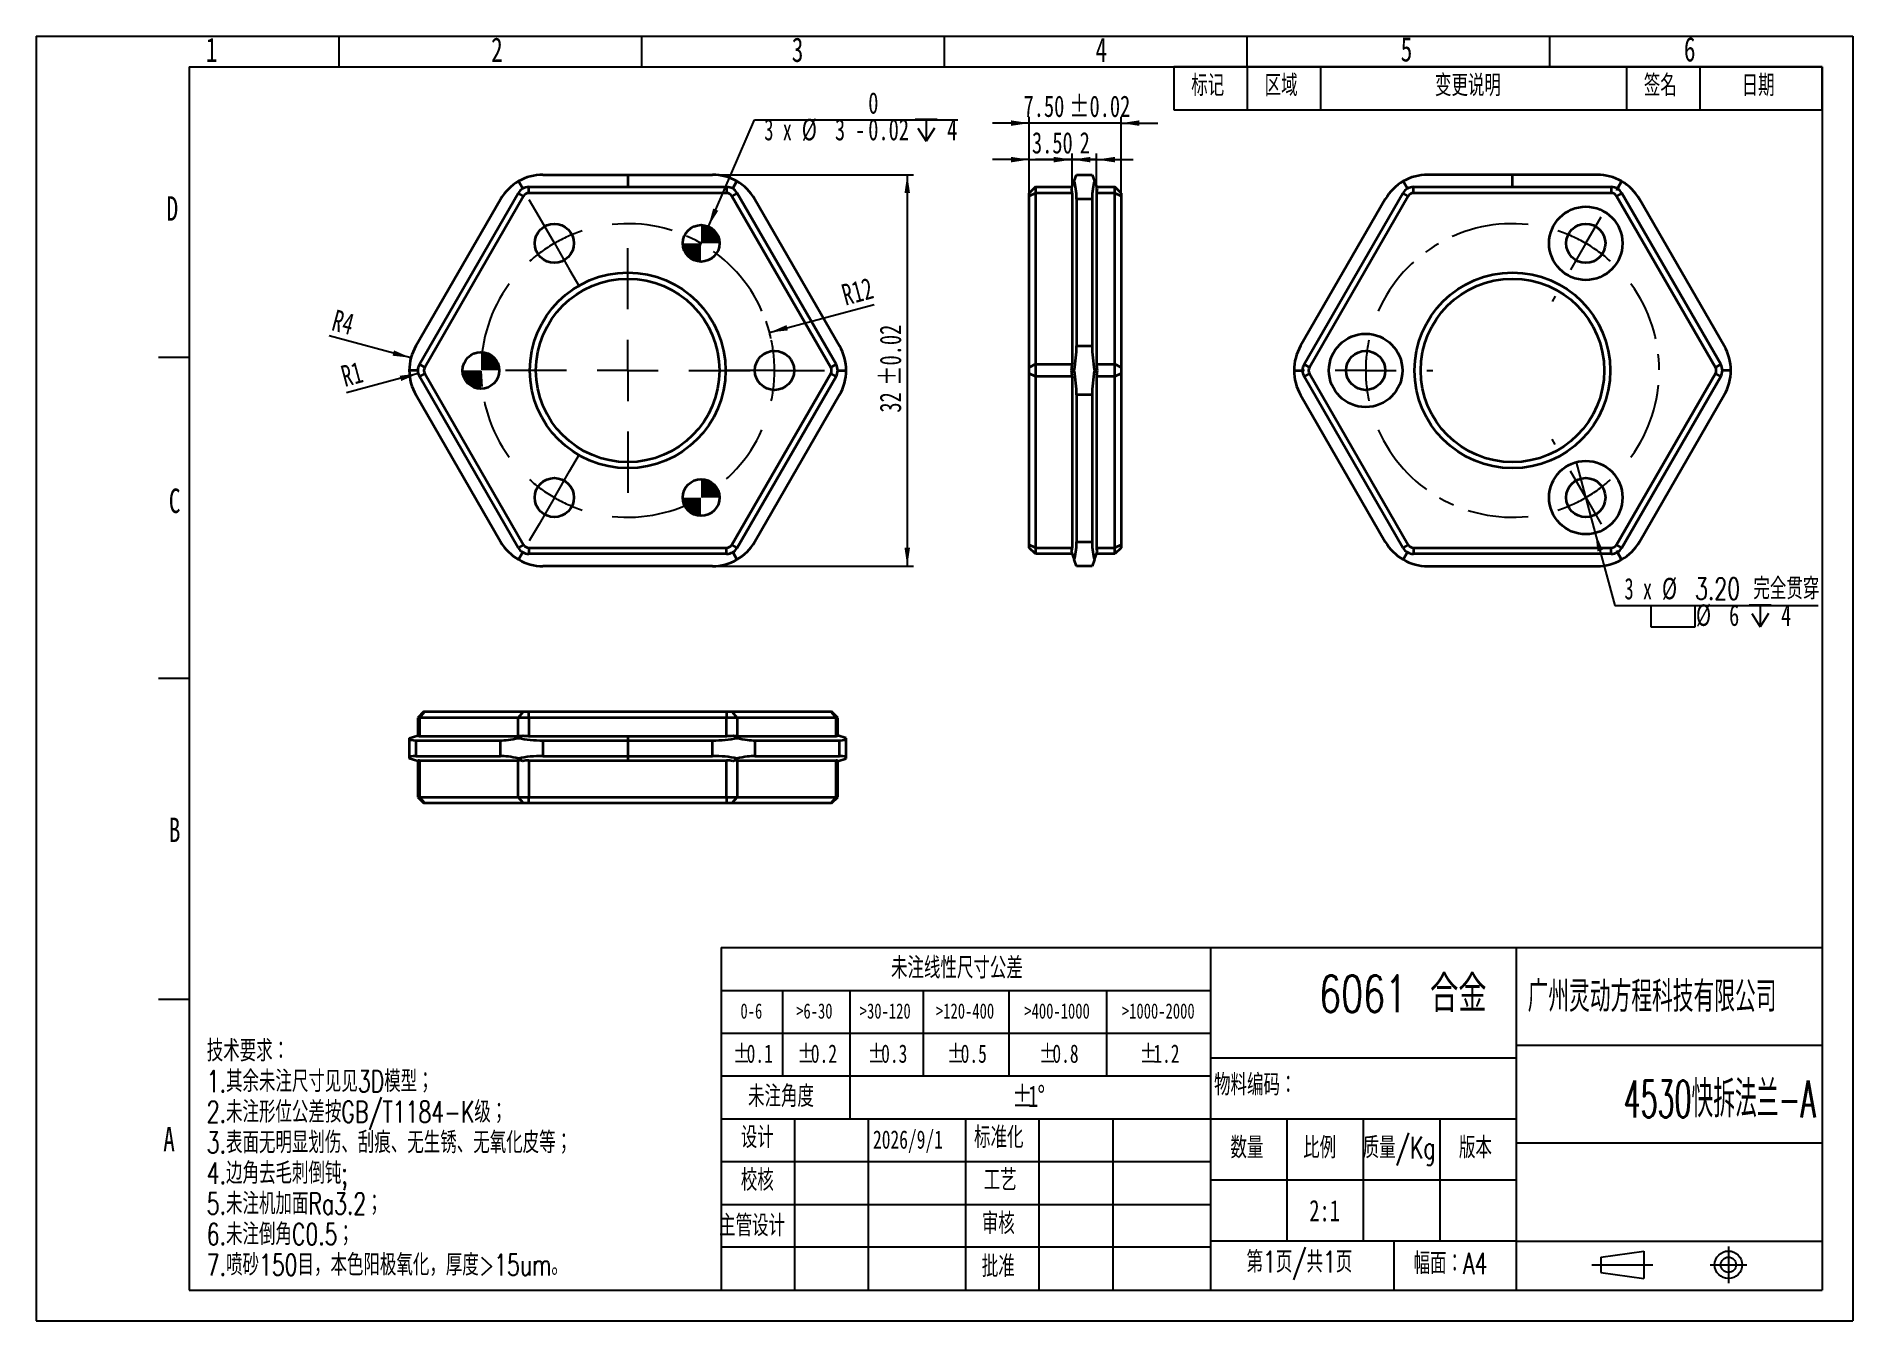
# Model space of a CAD drawing. Header units: millimetres. Extents: x 0 to 297, y 0 to 210.
import ezdxf

# ---------------------------------------------------------------- set-up
doc = ezdxf.new("R2010")
doc.units = ezdxf.units.MM
doc.linetypes.add('CENTERX2', pattern=[20.32, 12.7, -2.54, 2.54, -2.54])
for name, color, linetype in [('中心线', 6, 'CENTERX2'), ('尺寸线', 5, 'Continuous'), ('细实线', 7, 'Continuous')]:
    doc.layers.add(name, color=color, linetype=linetype)
doc.layers.add('图框', color=7, linetype='Continuous', lineweight=50)
doc.layers.add('粗实线', color=7, linetype='Continuous', lineweight=25)
doc.styles.add('SLDTEXTSTYLE0', font='TXT', dxfattribs={"width": 0.7, "bigfont": 'bigfont'})
doc.styles.add('SLDTEXTSTYLE1', font='TXT', dxfattribs={"width": 0.7})
doc.styles.add('SLDTEXTSTYLE2', font='TXT', dxfattribs={"width": 0.616621, "bigfont": 'bigfont'})
doc.styles.add('SLDTEXTSTYLE3', font='TXT', dxfattribs={"width": 0.538729, "bigfont": 'bigfont'})
doc.styles.add('SLDTEXTSTYLE4', font='TXT', dxfattribs={"width": 0.633333})
doc.dimstyles.new('SLDDIMSTYLE0', dxfattribs={"dimtxt": 3.5, "dimasz": 3, "dimexe": 0, "dimexo": 0.0625, "dimgap": 0.875, "dimtad": 2, "dimlfac": 0.5, "dimrnd": 1e-09, "dimzin": 12, "dimdsep": 46, "dimtxsty": 'SLDTEXTSTYLE1', "dimsah": 1, "dimcen": 0.09, "dimadec": 0, "dimazin": 3, "dimtfac": 1, "dimtmove": 0, "dimatfit": 0, "dimfxl": 0, "dimfrac": 2, "dimtolj": 1, "dimtzin": 12, "dimarcsym": 0})
doc.dimstyles.new('SLDDIMSTYLE1', dxfattribs={"dimtxt": 3.5, "dimasz": 3, "dimexe": 0, "dimexo": 0.0625, "dimgap": 0.875, "dimtad": 2, "dimlfac": 0.5, "dimrnd": 1e-09, "dimzin": 4, "dimdsep": 46, "dimtxsty": 'SLDTEXTSTYLE1', "dimsah": 1, "dimcen": 0.09, "dimadec": 0, "dimazin": 1, "dimtfac": 1, "dimtmove": 0, "dimatfit": 0, "dimfxl": 0, "dimfrac": 2, "dimtolj": 1, "dimtzin": 12, "dimarcsym": 0})
doc.dimstyles.new('SLDDIMSTYLE2', dxfattribs={"dimtxt": 3.5, "dimasz": 3, "dimexe": 0, "dimexo": 0.0625, "dimgap": 0.875, "dimtad": 2, "dimlfac": 0.5, "dimrnd": 1e-09, "dimzin": 4, "dimdsep": 46, "dimtxsty": 'SLDTEXTSTYLE1', "dimsah": 1, "dimcen": 0.09, "dimadec": 0, "dimazin": 1, "dimtol": 1, "dimtp": 0.02, "dimtm": 0.02, "dimtfac": 1, "dimtmove": 0, "dimatfit": 0, "dimfxl": 0, "dimfrac": 2, "dimtolj": 1, "dimarcsym": 0})
doc.dimstyles.new('SLDDIMSTYLE3', dxfattribs={"dimtxt": 3.5, "dimasz": 3, "dimexe": 0, "dimexo": 0.0625, "dimgap": 0.875, "dimtad": 0, "dimtih": 1, "dimtoh": 1, "dimlfac": 0.5, "dimrnd": 1e-09, "dimzin": 4, "dimdsep": 46, "dimtxsty": 'SLDTEXTSTYLE1', "dimblk1": 'NONE', "dimsah": 1, "dimcen": 0, "dimadec": 0, "dimazin": 1, "dimtfac": 1, "dimtmove": 0, "dimatfit": 3, "dimldrblk": 'NONE', "dimfxl": 0, "dimfrac": 2, "dimtolj": 1, "dimtzin": 12, "dimarcsym": 0})
doc.dimstyles.new('SLDDIMSTYLE4', dxfattribs={"dimtxt": 3.5, "dimasz": 3, "dimexe": 0, "dimexo": 0.0625, "dimgap": 0.875, "dimtad": 0, "dimtih": 1, "dimtoh": 1, "dimdec": 6, "dimlfac": 0.5, "dimrnd": 1e-09, "dimzin": 12, "dimdsep": 46, "dimtxsty": 'SLDTEXTSTYLE1', "dimblk1": 'NONE', "dimsah": 1, "dimcen": 0, "dimadec": 0, "dimazin": 3, "dimtol": 1, "dimtm": 0.02, "dimtfac": 1, "dimtmove": 0, "dimatfit": 3, "dimldrblk": 'NONE', "dimfxl": 0, "dimfrac": 2, "dimtolj": 1, "dimtzin": 0, "dimarcsym": 0})
doc.dimstyles.new('SLDDIMSTYLE5', dxfattribs={"dimtxt": 3.5, "dimasz": 3, "dimexe": 0, "dimexo": 0.0625, "dimgap": 0.875, "dimtad": 2, "dimlfac": 0.5, "dimrnd": 1e-09, "dimzin": 12, "dimdsep": 46, "dimtxsty": 'SLDTEXTSTYLE1', "dimsah": 1, "dimcen": 0, "dimadec": 0, "dimazin": 3, "dimtfac": 1, "dimtofl": 0, "dimtmove": 0, "dimatfit": 3, "dimfxl": 0, "dimfrac": 2, "dimtolj": 1, "dimtzin": 12, "dimarcsym": 0})
doc.dimstyles.new('SLDDIMSTYLE6', dxfattribs={"dimtxt": 3.5, "dimasz": 3, "dimexe": 0, "dimexo": 0.0625, "dimgap": 0.875, "dimtad": 2, "dimlfac": 0.5, "dimrnd": 1e-09, "dimzin": 12, "dimdsep": 46, "dimtxsty": 'SLDTEXTSTYLE1', "dimsah": 1, "dimcen": 0.09, "dimadec": 0, "dimazin": 3, "dimtol": 1, "dimtp": 0.02, "dimtm": 0.02, "dimtfac": 1, "dimtofl": 0, "dimtmove": 0, "dimatfit": 3, "dimfxl": 0, "dimfrac": 2, "dimtolj": 1, "dimarcsym": 0})

# ---------------------------------------------------------------- blocks, each defined once
blk = doc.blocks.new('SW_TABLEANNOTATION_0')
at = {"layer": '细实线', "color": 0}
for p, q in [((0, 0), (0, -7)), ((0, 0), (12, 0)), ((0, 0), (0, -7)), ((106, 0), (0, 0)), ((12, 0), (12, -7)), ((12, 0), (24, 0)), ((24, 0), (24, -7)), ((24, 0), (74, 0)), ((74, 0), (74, -7)), ((74, 0), (86, 0)), ((86, 0), (86, -7)), ((86, 0), (106, 0)), ((106, 0), (106, -7)), ((106, -7), (106, 0)), ((0, -7), (12, -7)), ((0, -7), (106, -7)), ((12, -7), (24, -7)), ((24, -7), (74, -7)), ((74, -7), (86, -7)), ((86, -7), (106, -7))]:
    blk.add_line(p, q, dxfattribs=at)
at = {"layer": '细实线', "color": 0, "char_height": 3.5, "attachment_point": 1, "style": 'SLDTEXTSTYLE0'}
for s, insert in [('标记', (2.85, -1.28)), ('区域', (14.85, -1.28)), ('变更说明', (42.7, -1.28)), ('签名', (76.85, -1.28)), ('日期', (92.85, -1.28))]:
    blk.add_mtext(s, dxfattribs=dict(at, insert=insert))
blk = doc.blocks.new('SW_TABLEANNOTATION_1')
at = {"layer": '细实线', "color": 0}
for p, q in [((0, 0), (0, -7)), ((0, 0), (5, 0)), ((5, 0), (10, 0)), ((10, 0), (21, 0)), ((21, 0), (33, 0)), ((33, 0), (47, 0)), ((47, 0), (63, 0)), ((63, 0), (80, 0)), ((80, 0), (80, -7)), ((0, -7), (0, -14)), ((0, -7), (5, -7)), ((5, -7), (10, -7)), ((10, -7), (10, -14)), ((10, -7), (21, -7)), ((21, -7), (21, -14)), ((21, -7), (33, -7)), ((33, -7), (33, -14)), ((33, -7), (47, -7)), ((47, -7), (47, -14)), ((47, -7), (63, -7)), ((63, -7), (63, -14)), ((63, -7), (80, -7)), ((80, -7), (80, -14)), ((0, -14), (0, -21)), ((0, -14), (5, -14)), ((5, -14), (10, -14)), ((10, -14), (10, -21)), ((10, -14), (21, -14)), ((21, -14), (21, -21)), ((21, -14), (33, -14)), ((33, -14), (33, -21)), ((33, -14), (47, -14)), ((47, -14), (47, -21)), ((47, -14), (63, -14)), ((63, -14), (63, -21)), ((63, -14), (80, -14)), ((80, -14), (80, -21)), ((0, -21), (0, -28)), ((0, -21), (5, -21)), ((5, -21), (10, -21)), ((10, -21), (21, -21)), ((21, -21), (21, -28)), ((21, -21), (21, -28)), ((21, -21), (33, -21)), ((33, -21), (47, -21)), ((47, -21), (63, -21)), ((63, -21), (80, -21)), ((80, -21), (80, -28)), ((0, -28), (5, -28)), ((5, -28), (10, -28)), ((10, -28), (21, -28)), ((21, -28), (33, -28)), ((33, -28), (47, -28)), ((47, -28), (63, -28)), ((63, -28), (80, -28))]:
    blk.add_line(p, q, dxfattribs=at)
at = {"layer": '细实线', "color": 0, "attachment_point": 1}
for s, insert, char_height, style in [('未注线性尺寸公差', (27.75, -1.56), 3.5, 'SLDTEXTSTYLE0'), ('0-6', (3.13, -9.12), 2.5, 'SLDTEXTSTYLE1'), ('>6-30', (12.24, -9.12), 2.5, 'SLDTEXTSTYLE1'), ('>30-120', (22.64, -9.12), 2.5, 'SLDTEXTSTYLE1'), ('>120-400', (35.1, -9.12), 2.5, 'SLDTEXTSTYLE1'), ('>400-1000', (49.55, -9.12), 2.5, 'SLDTEXTSTYLE1'), ('>1000-2000', (65.5, -9.12), 2.5, 'SLDTEXTSTYLE1'), ('%%p', (1.91, -15.84), 3, 'SLDTEXTSTYLE1'), ('0.1', (4.14, -15.84), 3, 'SLDTEXTSTYLE1'), ('%%p', (12.41, -15.84), 3, 'SLDTEXTSTYLE1'), ('0.2', (14.64, -15.84), 3, 'SLDTEXTSTYLE1'), ('%%p', (23.91, -15.84), 3, 'SLDTEXTSTYLE1'), ('0.3', (26.14, -15.84), 3, 'SLDTEXTSTYLE1'), ('%%p', (36.91, -15.84), 3, 'SLDTEXTSTYLE1'), ('0.5', (39.14, -15.84), 3, 'SLDTEXTSTYLE1'), ('%%p', (51.92, -15.84), 3, 'SLDTEXTSTYLE1'), ('0.8', (54.14, -15.84), 3, 'SLDTEXTSTYLE1'), ('%%p', (68.41, -15.84), 3, 'SLDTEXTSTYLE1'), ('1.2', (70.64, -15.84), 3, 'SLDTEXTSTYLE1'), ('未注角度', (4.38, -22.56), 3.5, 'SLDTEXTSTYLE0'), ('%%p', (47.57, -22.56), 3.5, 'SLDTEXTSTYLE1'), ('1', (50.17, -22.56), 3.5, 'SLDTEXTSTYLE1'), ('%%d', (51.7, -22.56), 3.5, 'SLDTEXTSTYLE1')]:
    blk.add_mtext(s, dxfattribs=dict(at, insert=insert, char_height=char_height, style=style))
blk = doc.blocks.new('_D')
at = {"layer": '尺寸线'}
for p, q in [((169.37, 184.37), (169.37, 190.84)), ((173.37, 184.37), (173.37, 190.84)), ((169.37, 189.84), (163.37, 189.84)), ((173.37, 189.84), (169.37, 189.84)), ((173.37, 189.84), (179.37, 189.84))]:
    blk.add_line(p, q, dxfattribs=at)
for points in [[(169.37, 189.84), (166.37, 190.29), (166.37, 189.39)], [(173.37, 189.84), (176.37, 189.39), (176.37, 190.29)]]:
    blk.add_solid(points, dxfattribs=at)
at = {"layer": '尺寸线', "insert": (170.6, 194.35), "char_height": 3.5, "attachment_point": 1, "style": 'SLDTEXTSTYLE1'}
blk.add_mtext('2', dxfattribs=at)
blk = doc.blocks.new('_D_1')
at = {"layer": '尺寸线'}
for p, q in [((162.37, 183.87), (162.37, 190.84)), ((169.37, 184.37), (169.37, 190.84)), ((162.37, 189.84), (156.37, 189.84)), ((162.37, 189.84), (169.37, 189.84)), ((169.37, 189.84), (175.37, 189.84))]:
    blk.add_line(p, q, dxfattribs=at)
for points in [[(162.37, 189.84), (159.37, 190.29), (159.37, 189.39)], [(169.37, 189.84), (172.37, 189.39), (172.37, 190.29)]]:
    blk.add_solid(points, dxfattribs=at)
at = {"layer": '尺寸线', "insert": (162.8, 194.35), "char_height": 3.5, "attachment_point": 1, "style": 'SLDTEXTSTYLE1'}
blk.add_mtext('3.50', dxfattribs=at)
blk = doc.blocks.new('_D_2')
at = {"layer": '尺寸线'}
for p, q in [((162.37, 183.87), (162.37, 196.81)), ((177.37, 183.87), (177.37, 196.81)), ((162.37, 195.81), (156.37, 195.81)), ((177.37, 195.81), (162.37, 195.81)), ((177.37, 195.81), (183.37, 195.81))]:
    blk.add_line(p, q, dxfattribs=at)
for points in [[(162.37, 195.81), (159.37, 196.26), (159.37, 195.36)], [(177.37, 195.81), (180.37, 195.36), (180.37, 196.26)]]:
    blk.add_solid(points, dxfattribs=at)
at = {"layer": '尺寸线', "char_height": 3.5, "attachment_point": 1, "style": 'SLDTEXTSTYLE1'}
for s, insert in [('7.50', (161.43, 200.32)), ('±0.02', (168.88, 200.32))]:
    blk.add_mtext(s, dxfattribs=dict(at, insert=insert))
blk = doc.blocks.new('SW_SYMBOL_HOLE_SPOT')
at = {"layer": '尺寸线', "color": 0}
for p, q in [((0, 875), (0, 75)), ((1600, 75), (1600, 875)), ((0, 75), (1600, 75))]:
    blk.add_line(p, q, dxfattribs=at)
blk = doc.blocks.new('SW_SYMBOL_HOLE_DEPTH')
at = {"layer": '尺寸线', "color": 0}
for p, q in [((0, 875), (800, 875)), ((400, 875), (400, 75)), ((100, 555), (400, 75)), ((700, 555), (400, 75))]:
    blk.add_line(p, q, dxfattribs=at)
blk = doc.blocks.new('_D_3')
at = {"layer": '尺寸线'}
for p, q in [((251.81, 140.38), (254.92, 128.79)), ((254.92, 128.79), (258.09, 116.95)), ((258.09, 116.95), (291.37, 116.95))]:
    blk.add_line(p, q, dxfattribs=at)
blk.add_solid([(254.92, 128.79), (255.26, 125.78), (256.13, 126.01)], dxfattribs=at)
at = {"layer": '尺寸线', "xscale": 0.004511737089201878, "yscale": 0.004511737089201878, "zscale": 0.004511737089201878}
for name, p in [('SW_SYMBOL_HOLE_SPOT', (264, 113.11)), ('SW_SYMBOL_HOLE_DEPTH', (280.08, 113.11))]:
    blk.add_blockref(name, p, dxfattribs=at)
at = {"layer": '尺寸线', "char_height": 3.5, "attachment_point": 1}
for s, insert, style in [('3.20 完全贯穿', (271.23, 121.44), 'SLDTEXTSTYLE0'), ('3 x', (259.68, 121.44), 'SLDTEXTSTYLE4'), ('%%c', (265.81, 121.46), 'SLDTEXTSTYLE1'), ('%%c', (271.37, 117.11), 'SLDTEXTSTYLE1'), ('6', (276.79, 117.1), 'SLDTEXTSTYLE1'), ('4', (285.29, 117.1), 'SLDTEXTSTYLE1')]:
    blk.add_mtext(s, dxfattribs=dict(at, insert=insert, style=style))
blk = doc.blocks.new('_None')
blk = doc.blocks.new('SW_CENTERMARKSYMBOL_0')
at = {"layer": '中心线', "color": 0}
for p, q in [((5, 50.23), (5.5, 51.1)), ((0, 41.57), (2.5, 45.9)), ((0, 41.57), (-2.5, 37.24)), ((-5, 32.91), (-5.5, 32.04)), ((-46, 20.78), (-47, 20.78)), ((-36, 20.78), (-41, 20.78)), ((-36, 20.78), (-31, 20.78)), ((-26, 20.78), (-25, 20.78)), ((-5, 8.66), (-5.5, 9.53)), ((0, 0), (-2.5, 4.33)), ((0, 0), (2.5, -4.33)), ((5, -8.66), (5.5, -9.53))]:
    blk.add_line(p, q, dxfattribs=at)
for start, end in [(83.8732, 156.1268), (60, 71.9366), (48.0634, 60), (323.8732, 36.1268), (168.0634, 180), (180, 191.9366), (203.8732, 276.1268), (288.0634, 300), (300, 311.9366)]:
    blk.add_arc((-12, 20.78), 24, start, end, dxfattribs=at)
blk = doc.blocks.new('_D_4')
at = {"layer": '尺寸线'}
for p, q in [((109.89, 178.91), (117.45, 196.37)), ((117.45, 196.37), (150.67, 196.37)), ((107.51, 173.4), (109.89, 178.91))]:
    blk.add_line(p, q, dxfattribs=at)
blk.add_solid([(109.89, 178.91), (111.5, 181.48), (110.67, 181.84)], dxfattribs=at)
at = {"layer": '尺寸线', "xscale": 0.004511737089201878, "yscale": 0.004511737089201878, "zscale": 0.004511737089201878}
blk.add_blockref('SW_SYMBOL_HOLE_DEPTH', (143.71, 192.5), dxfattribs=at)
at = {"layer": '尺寸线', "char_height": 3.5, "attachment_point": 1}
for s, insert, style in [('0', (136.03, 200.86), 'SLDTEXTSTYLE1'), ('3 x', (119.03, 196.49), 'SLDTEXTSTYLE4'), ('%%c', (125.16, 196.5), 'SLDTEXTSTYLE1'), ('3', (130.59, 196.49), 'SLDTEXTSTYLE1'), ('0.02', (136.03, 196.5), 'SLDTEXTSTYLE1'), ('4', (148.92, 196.49), 'SLDTEXTSTYLE1'), ('-', (133.88, 196.5), 'SLDTEXTSTYLE1')]:
    blk.add_mtext(s, dxfattribs=dict(at, insert=insert, style=style))
blk = doc.blocks.new('_D_5')
at = {"layer": '尺寸线'}
blk.add_line((119.88, 161.58), (137.02, 166.17), dxfattribs=at)
blk.add_arc((96.7, 155.37), 24, 12.6141, 19.5761, dxfattribs=at)
blk.add_solid([(119.88, 161.58), (122.9, 161.92), (122.67, 162.79)], dxfattribs=at)
at = {"layer": '尺寸线', "insert": (131.4, 169.34), "char_height": 3.5, "attachment_point": 1, "rotation": 15, "style": 'SLDTEXTSTYLE1'}
blk.add_mtext('R12', dxfattribs=at)
blk = doc.blocks.new('_D_6')
at = {"layer": '尺寸线'}
blk.add_line((62.44, 154.85), (50.7, 151.71), dxfattribs=at)
blk.add_solid([(62.44, 154.85), (59.42, 154.51), (59.66, 153.64)], dxfattribs=at)
at = {"layer": '尺寸线', "insert": (49.54, 156.04), "char_height": 3.5, "attachment_point": 1, "rotation": 15, "style": 'SLDTEXTSTYLE1'}
blk.add_mtext('R1', dxfattribs=at)
blk = doc.blocks.new('_D_7')
at = {"layer": '尺寸线'}
blk.add_line((61.26, 157.44), (47.86, 161.03), dxfattribs=at)
blk.add_solid([(61.26, 157.44), (58.48, 158.65), (58.25, 157.78)], dxfattribs=at)
at = {"layer": '尺寸线', "insert": (49.02, 165.38), "char_height": 3.5, "attachment_point": 1, "rotation": 345, "style": 'SLDTEXTSTYLE1'}
blk.add_mtext('R4', dxfattribs=at)
blk = doc.blocks.new('_D_8')
at = {"layer": '尺寸线'}
for p, q in [((110.56, 187.37), (143.41, 187.37)), ((142.41, 187.37), (142.41, 123.37)), ((110.56, 123.37), (143.41, 123.37))]:
    blk.add_line(p, q, dxfattribs=at)
for points in [[(142.41, 187.37), (141.96, 184.37), (142.86, 184.37)], [(142.41, 123.37), (142.86, 126.37), (141.96, 126.37)]]:
    blk.add_solid(points, dxfattribs=at)
at = {"layer": '尺寸线', "char_height": 3.5, "attachment_point": 1, "rotation": 90, "style": 'SLDTEXTSTYLE1'}
for s, insert in [('±0.02', (137.9, 152.85)), ('32', (137.9, 148.47))]:
    blk.add_mtext(s, dxfattribs=dict(at, insert=insert))
blk = doc.blocks.new('SW_CENTERMARKSYMBOL_1')
at = {"layer": '中心线', "color": 0}
for p, q in [((-2.5, 45.9), (-4.1, 48.67)), ((0, 41.57), (-2.5, 45.9)), ((0, 41.57), (2.5, 37.24)), ((2.5, 37.24), (4.1, 34.47)), ((12, 30.78), (12, 37.78)), ((12, 20.78), (12, 25.78)), ((2, 20.78), (-5, 20.78)), ((12, 20.78), (7, 20.78)), ((12, 20.78), (12, 15.78)), ((12, 20.78), (17, 20.78)), ((22, 20.78), (29, 20.78)), ((31, 20.78), (27.8, 20.78)), ((36, 20.78), (31, 20.78)), ((36, 20.78), (41, 20.78)), ((41, 20.78), (44.2, 20.78)), ((12, 10.78), (12, 3.78)), ((2.5, 4.33), (4.1, 7.1)), ((0, 0), (2.5, 4.33)), ((0, 0), (-2.5, -4.33)), ((-2.5, -4.33), (-4.1, -7.1))]:
    blk.add_line(p, q, dxfattribs=at)
for start, end in [(23.8732, 96.1268), (108.0634, 120), (120, 131.9366), (143.8732, 216.1268), (0, 11.9366), (348.0634, 0), (263.8732, 336.1268), (228.0634, 240), (240, 251.9366)]:
    blk.add_arc((12, 20.78), 24, start, end, dxfattribs=at)
blk = doc.blocks.new('SW_CENTERMARKSYMBOL_2')
at = {"layer": '中心线', "color": 0}
for p, q in [((0, 10), (0, 20)), ((0, 0), (0, 5)), ((-10, 0), (-20, 0)), ((0, 0), (-5, 0)), ((0, 0), (0, -5)), ((0, 0), (5, 0)), ((10, 0), (20, 0)), ((0, -10), (0, -20))]:
    blk.add_line(p, q, dxfattribs=at)
blk = doc.blocks.new('SW_DOWELSYMBOL_0')
at = {"linetype": 'Continuous', "lineweight": 0}
h = blk.add_hatch(color=0, dxfattribs=at)
edge = h.paths.add_edge_path(flags=0)
edge.add_arc((0, 0), 3, 0, 90)
edge.add_line((0, 3), (0, 0))
edge.add_line((0, 0), (3, 0))
h = blk.add_hatch(color=0, dxfattribs=at)
edge = h.paths.add_edge_path(flags=0)
edge.add_arc((0, 0), 3, 180, 270)
edge.add_line((0, -3), (0, 0))
edge.add_line((0, 0), (-3, 0))
at = {"color": 0, "linetype": 'Continuous', "lineweight": 0}
blk.add_circle((0, 0), 3, dxfattribs=at)
blk = doc.blocks.new('SW_DOWELSYMBOL_1')
at = {"linetype": 'Continuous', "lineweight": 0}
h = blk.add_hatch(color=0, dxfattribs=at)
edge = h.paths.add_edge_path(flags=0)
edge.add_arc((0, 0), 3, 0, 90)
edge.add_line((0, 3), (0, 0))
edge.add_line((0, 0), (3, 0))
h = blk.add_hatch(color=0, dxfattribs=at)
edge = h.paths.add_edge_path(flags=0)
edge.add_arc((0, 0), 3, 180, 270)
edge.add_line((0, -3), (0, 0))
edge.add_line((0, 0), (-3, 0))
at = {"color": 0, "linetype": 'Continuous', "lineweight": 0}
blk.add_circle((0, 0), 3, dxfattribs=at)
blk = doc.blocks.new('SW_DOWELSYMBOL_2')
at = {"linetype": 'Continuous', "lineweight": 0}
h = blk.add_hatch(color=0, dxfattribs=at)
edge = h.paths.add_edge_path(flags=0)
edge.add_arc((0, 0), 3, 0, 90)
edge.add_line((0, 3), (0, 0))
edge.add_line((0, 0), (3, 0))
h = blk.add_hatch(color=0, dxfattribs=at)
edge = h.paths.add_edge_path(flags=0)
edge.add_arc((0, 0), 3, 180, 270)
edge.add_line((0, -3), (0, 0))
edge.add_line((0, 0), (-3, 0))
at = {"color": 0, "linetype": 'Continuous', "lineweight": 0}
blk.add_circle((0, 0), 3, dxfattribs=at)

msp = doc.modelspace()

# ---------------------------------------------------------------- linework, layer by layer
at = {"color": 7, "linetype": 'Continuous', "lineweight": 35}
for p, q in [((82.845585, 187.3707349), (96.7019915, 187.3707349)), ((96.7019915, 187.3707349), (96.7019915, 185.3707349)), ((96.7019915, 187.3707349), (110.5583979, 187.3707349)), ((169.7051224, 186.2989382), (170.0952245, 187.3707349)), ((170.0952245, 187.3707349), (172.6393435, 187.3707349)), ((172.6393435, 187.3707349), (173.0294457, 186.2989382)), ((241.3662711, 187.3707349), (227.5098646, 187.3707349)), ((241.3662711, 185.3707349), (241.3662711, 187.3707349)), ((255.2226776, 187.3707349), (241.3662711, 187.3707349)), ((62.6383256, 156.3707349), (78.8041331, 184.3707349)), ((79.6701585, 183.8707349), (78.8041331, 184.3707349)), ((79.5361839, 185.1027858), (78.845585, 186.2989382)), ((80.5361839, 184.3707349), (80.5361839, 185.3707349)), ((80.5361839, 185.3707349), (112.867799, 185.3707349)), ((112.867799, 184.3707349), (80.5361839, 184.3707349)), ((112.867799, 185.3707349), (112.867799, 184.3707349)), ((114.5998498, 184.3707349), (113.7338244, 183.8707349)), ((113.867799, 185.1027858), (114.5583979, 186.2989382)), ((114.5998498, 184.3707349), (130.7656573, 156.3707349)), ((163.367284, 185.3707349), (162.367284, 184.3707349)), ((163.367284, 184.3707349), (162.367284, 183.8707349)), ((162.367284, 183.8707349), (162.367284, 184.3707349)), ((163.367284, 185.3707349), (163.367284, 184.3707349)), ((163.367284, 185.3707349), (169.367284, 185.3707349)), ((163.367284, 184.3707349), (163.367284, 156.3707349)), ((169.367284, 184.3707349), (163.367284, 184.3707349)), ((169.2697585, 185.1027858), (169.7051224, 186.2989382)), ((169.367284, 184.3707349), (169.367284, 156.3707349)), ((173.0294457, 186.2989382), (173.4648095, 185.1027858)), ((173.367284, 185.3707349), (176.367284, 185.3707349)), ((173.367284, 184.3707349), (173.367284, 156.3707349)), ((176.367284, 184.3707349), (173.367284, 184.3707349)), ((176.367284, 184.3707349), (176.367284, 185.3707349)), ((177.367284, 184.3707349), (176.367284, 185.3707349)), ((176.367284, 156.3707349), (176.367284, 184.3707349)), ((177.367284, 183.8707349), (176.367284, 184.3707349)), ((177.367284, 184.3707349), (177.367284, 183.8707349)), ((207.3026052, 156.3707349), (223.4684128, 184.3707349)), ((224.3344382, 183.8707349), (223.4684128, 184.3707349)), ((223.5098646, 186.2989382), (224.2004636, 185.1027858)), ((225.2004636, 184.3707349), (225.2004636, 185.3707349)), ((225.2004636, 185.3707349), (257.5320786, 185.3707349)), ((257.5320786, 184.3707349), (225.2004636, 184.3707349)), ((257.5320786, 185.3707349), (257.5320786, 184.3707349)), ((259.2641294, 184.3707349), (258.398104, 183.8707349)), ((259.2226776, 186.2989382), (258.5320786, 185.1027858)), ((259.2641294, 184.3707349), (275.429937, 156.3707349)), ((62.0609753, 159.3707349), (75.9173818, 183.3707349)), ((79.6701585, 183.8707349), (63.504351, 155.8707349)), ((129.8996319, 155.8707349), (113.7338244, 183.8707349)), ((117.4866012, 183.3707349), (131.3430076, 159.3707349)), ((162.367284, 155.8707349), (162.367284, 183.8707349)), ((170.0952245, 183.3707349), (170.0952245, 159.3707349)), ((172.6393435, 183.3707349), (170.0952245, 183.3707349)), ((172.6393435, 183.3707349), (172.6393435, 159.3707349)), ((177.367284, 183.8707349), (177.367284, 155.8707349)), ((220.5816614, 183.3707349), (206.7252549, 159.3707349)), ((224.3344382, 183.8707349), (208.1686306, 155.8707349)), ((274.5639116, 155.8707349), (258.398104, 183.8707349)), ((276.0072872, 159.3707349), (262.1508808, 183.3707349)), ((170.0952245, 159.3707349), (172.6393435, 159.3707349)), ((62.3703764, 155.3707349), (60.9891785, 155.3707349)), ((63.504351, 155.8707349), (62.6383256, 156.3707349)), ((63.504351, 154.8707349), (62.6383256, 154.3707349)), ((63.504351, 154.8707349), (79.6701585, 126.8707349)), ((113.7338244, 126.8707349), (129.8996319, 154.8707349)), ((130.7656573, 156.3707349), (129.8996319, 155.8707349)), ((130.7656573, 154.3707349), (129.8996319, 154.8707349)), ((131.0336065, 155.3707349), (132.4148044, 155.3707349)), ((163.367284, 156.3707349), (162.367284, 155.8707349)), ((162.367284, 154.8707349), (162.367284, 155.8707349)), ((163.367284, 154.3707349), (162.367284, 154.8707349)), ((162.367284, 126.8707349), (162.367284, 154.8707349)), ((163.367284, 156.3707349), (163.367284, 154.3707349)), ((163.367284, 156.3707349), (169.367284, 156.3707349)), ((169.2697585, 155.3707349), (169.7051224, 155.3707349)), ((173.0294457, 155.3707349), (173.4648095, 155.3707349)), ((173.367284, 156.3707349), (176.367284, 156.3707349)), ((176.367284, 154.3707349), (176.367284, 156.3707349)), ((177.367284, 155.8707349), (176.367284, 156.3707349)), ((177.367284, 154.8707349), (176.367284, 154.3707349)), ((177.367284, 155.8707349), (177.367284, 154.8707349)), ((177.367284, 154.8707349), (177.367284, 126.8707349)), ((205.6534582, 155.3707349), (207.034656, 155.3707349)), ((208.1686306, 155.8707349), (207.3026052, 156.3707349)), ((208.1686306, 154.8707349), (207.3026052, 154.3707349)), ((208.1686306, 154.8707349), (224.3344382, 126.8707349)), ((258.398104, 126.8707349), (274.5639116, 154.8707349)), ((275.429937, 156.3707349), (274.5639116, 155.8707349)), ((275.429937, 154.3707349), (274.5639116, 154.8707349)), ((277.079084, 155.3707349), (275.6978862, 155.3707349)), ((78.8041331, 126.3707349), (62.6383256, 154.3707349)), ((130.7656573, 154.3707349), (114.5998498, 126.3707349)), ((169.367284, 154.3707349), (163.367284, 154.3707349)), ((163.367284, 154.3707349), (163.367284, 126.3707349)), ((169.367284, 154.3707349), (169.367284, 126.3707349)), ((173.367284, 154.3707349), (173.367284, 126.3707349)), ((176.367284, 154.3707349), (173.367284, 154.3707349)), ((176.367284, 126.3707349), (176.367284, 154.3707349)), ((223.4684128, 126.3707349), (207.3026052, 154.3707349)), ((275.429937, 154.3707349), (259.2641294, 126.3707349)), ((75.9173818, 127.3707349), (62.0609753, 151.3707349)), ((131.3430076, 151.3707349), (117.4866012, 127.3707349)), ((170.0952245, 151.3707349), (170.0952245, 127.3707349)), ((172.6393435, 151.3707349), (170.0952245, 151.3707349)), ((172.6393435, 151.3707349), (172.6393435, 127.3707349)), ((206.7252549, 151.3707349), (220.5816614, 127.3707349)), ((262.1508808, 127.3707349), (276.0072872, 151.3707349)), ((79.6701585, 126.8707349), (78.8041331, 126.3707349)), ((79.5361839, 125.6386841), (78.845585, 124.4425317)), ((80.5361839, 126.3707349), (112.867799, 126.3707349)), ((80.5361839, 126.3707349), (80.5361839, 125.3707349)), ((112.867799, 125.3707349), (80.5361839, 125.3707349)), ((112.867799, 125.3707349), (112.867799, 126.3707349)), ((114.5998498, 126.3707349), (113.7338244, 126.8707349)), ((113.867799, 125.6386841), (114.5583979, 124.4425317)), ((163.367284, 126.3707349), (162.367284, 126.8707349)), ((162.367284, 126.3707349), (162.367284, 126.8707349)), ((163.367284, 125.3707349), (162.367284, 126.3707349)), ((163.367284, 126.3707349), (169.367284, 126.3707349)), ((163.367284, 126.3707349), (163.367284, 125.3707349)), ((169.367284, 125.3707349), (163.367284, 125.3707349)), ((169.2697585, 125.6386841), (169.7051224, 124.4425317)), ((170.0952245, 127.3707349), (172.6393435, 127.3707349)), ((173.0294457, 124.4425317), (173.4648095, 125.6386841)), ((173.367284, 126.3707349), (176.367284, 126.3707349)), ((176.367284, 125.3707349), (173.367284, 125.3707349)), ((177.367284, 126.8707349), (176.367284, 126.3707349)), ((176.367284, 125.3707349), (176.367284, 126.3707349)), ((177.367284, 126.3707349), (176.367284, 125.3707349)), ((177.367284, 126.8707349), (177.367284, 126.3707349)), ((224.3344382, 126.8707349), (223.4684128, 126.3707349)), ((223.5098646, 124.4425317), (224.2004636, 125.6386841)), ((225.2004636, 126.3707349), (257.5320786, 126.3707349)), ((225.2004636, 126.3707349), (225.2004636, 125.3707349)), ((257.5320786, 125.3707349), (225.2004636, 125.3707349)), ((257.5320786, 125.3707349), (257.5320786, 126.3707349)), ((259.2641294, 126.3707349), (258.398104, 126.8707349)), ((259.2226776, 124.4425317), (258.5320786, 125.6386841)), ((110.5583979, 123.3707349), (82.845585, 123.3707349)), ((170.0952245, 123.3707349), (169.7051224, 124.4425317)), ((172.6393435, 123.3707349), (170.0952245, 123.3707349)), ((173.0294457, 124.4425317), (172.6393435, 123.3707349)), ((227.5098646, 123.3707349), (255.2226776, 123.3707349)), ((63.3703764, 99.595037), (62.3703764, 98.595037)), ((62.3703764, 98.595037), (62.3703764, 95.6925625)), ((62.6383256, 98.595037), (62.3703764, 98.595037)), ((62.6383256, 98.595037), (63.504351, 99.595037)), ((78.8041331, 98.595037), (62.6383256, 98.595037)), ((62.6383256, 98.595037), (62.6383256, 95.595037)), ((63.3703764, 99.595037), (63.504351, 99.595037)), ((63.504351, 99.595037), (79.6701585, 99.595037)), ((78.8041331, 98.595037), (79.6701585, 99.595037)), ((80.5361839, 98.595037), (78.8041331, 98.595037)), ((78.8041331, 95.595037), (78.8041331, 98.595037)), ((79.6701585, 99.595037), (80.5361839, 99.595037)), ((80.5361839, 99.595037), (112.867799, 99.595037)), ((80.5361839, 98.595037), (80.5361839, 99.595037)), ((112.867799, 98.595037), (80.5361839, 98.595037)), ((80.5361839, 98.595037), (80.5361839, 95.595037)), ((112.867799, 99.595037), (112.867799, 98.595037)), ((112.867799, 99.595037), (113.7338244, 99.595037)), ((112.867799, 95.595037), (112.867799, 98.595037)), ((114.5998498, 98.595037), (112.867799, 98.595037)), ((113.7338244, 99.595037), (114.5998498, 98.595037)), ((113.7338244, 99.595037), (129.8996319, 99.595037)), ((114.5998498, 98.595037), (114.5998498, 95.595037)), ((130.7656573, 98.595037), (114.5998498, 98.595037)), ((129.8996319, 99.595037), (130.7656573, 98.595037)), ((129.8996319, 99.595037), (130.0336065, 99.595037)), ((131.0336065, 98.595037), (130.0336065, 99.595037)), ((130.7656573, 95.595037), (130.7656573, 98.595037)), ((131.0336065, 98.595037), (130.7656573, 98.595037)), ((131.0336065, 95.6925625), (131.0336065, 98.595037)), ((60.9891785, 95.2571987), (62.3703764, 95.6925625)), ((60.9891785, 95.2571987), (60.9891785, 91.9328754)), ((62.6383256, 95.595037), (78.8041331, 95.595037)), ((78.845585, 95.2571987), (79.5361839, 95.6925625)), ((80.5361839, 95.595037), (96.7019915, 95.595037)), ((96.7019915, 95.595037), (96.7019915, 94.8670965)), ((96.7019915, 95.595037), (112.867799, 95.595037)), ((114.5583979, 95.2571987), (113.867799, 95.6925625)), ((114.5998498, 95.595037), (130.7656573, 95.595037)), ((132.4148044, 95.2571987), (131.0336065, 95.6925625)), ((132.4148044, 91.9328754), (132.4148044, 95.2571987)), ((62.0609753, 94.8670965), (75.9173818, 94.8670965)), ((62.0609753, 94.8670965), (62.0609753, 92.3229775)), ((62.0609753, 92.3229775), (75.9173818, 92.3229775)), ((75.9173818, 92.3229775), (75.9173818, 94.8670965)), ((82.845585, 94.8670965), (96.7019915, 94.8670965)), ((82.845585, 94.8670965), (82.845585, 92.3229775)), ((82.845585, 92.3229775), (96.7019915, 92.3229775)), ((96.7019915, 94.8670965), (96.7019915, 92.3229775)), ((96.7019915, 94.8670965), (110.5583979, 94.8670965)), ((96.7019915, 92.3229775), (110.5583979, 92.3229775)), ((96.7019915, 92.3229775), (96.7019915, 91.595037)), ((110.5583979, 92.3229775), (110.5583979, 94.8670965)), ((117.4866012, 94.8670965), (117.4866012, 92.3229775)), ((117.4866012, 94.8670965), (131.3430076, 94.8670965)), ((117.4866012, 92.3229775), (131.3430076, 92.3229775)), ((131.3430076, 92.3229775), (131.3430076, 94.8670965)), ((62.3703764, 91.4975115), (60.9891785, 91.9328754)), ((62.3703764, 91.4975115), (62.3703764, 85.595037)), ((62.6383256, 91.595037), (78.8041331, 91.595037)), ((62.6383256, 91.595037), (62.6383256, 85.595037)), ((78.8041331, 85.595037), (78.8041331, 91.595037)), ((79.5361839, 91.4975115), (78.845585, 91.9328754)), ((80.5361839, 91.595037), (96.7019915, 91.595037)), ((80.5361839, 91.595037), (80.5361839, 85.595037)), ((96.7019915, 91.595037), (112.867799, 91.595037)), ((112.867799, 85.595037), (112.867799, 91.595037)), ((113.867799, 91.4975115), (114.5583979, 91.9328754)), ((114.5998498, 91.595037), (130.7656573, 91.595037)), ((114.5998498, 91.595037), (114.5998498, 85.595037)), ((130.7656573, 85.595037), (130.7656573, 91.595037)), ((131.0336065, 91.4975115), (132.4148044, 91.9328754)), ((131.0336065, 85.595037), (131.0336065, 91.4975115)), ((62.3703764, 85.595037), (63.3703764, 84.595037)), ((62.3703764, 85.595037), (62.6383256, 85.595037)), ((62.6383256, 85.595037), (78.8041331, 85.595037)), ((63.504351, 84.595037), (62.6383256, 85.595037)), ((63.504351, 84.595037), (63.3703764, 84.595037)), ((79.6701585, 84.595037), (63.504351, 84.595037)), ((78.8041331, 85.595037), (80.5361839, 85.595037)), ((79.6701585, 84.595037), (78.8041331, 85.595037)), ((80.5361839, 84.595037), (79.6701585, 84.595037)), ((80.5361839, 85.595037), (112.867799, 85.595037)), ((80.5361839, 84.595037), (80.5361839, 85.595037)), ((112.867799, 84.595037), (80.5361839, 84.595037)), ((112.867799, 85.595037), (114.5998498, 85.595037)), ((112.867799, 85.595037), (112.867799, 84.595037)), ((113.7338244, 84.595037), (112.867799, 84.595037)), ((114.5998498, 85.595037), (113.7338244, 84.595037)), ((129.8996319, 84.595037), (113.7338244, 84.595037)), ((114.5998498, 85.595037), (130.7656573, 85.595037)), ((130.7656573, 85.595037), (129.8996319, 84.595037)), ((130.0336065, 84.595037), (129.8996319, 84.595037)), ((130.0336065, 84.595037), (131.0336065, 85.595037)), ((130.7656573, 85.595037), (131.0336065, 85.595037))]:
    msp.add_line(p, q, dxfattribs=at)
for centre, radius in [((253.3662711, 176.1553446), 6), ((84.7019915, 176.1553446), 3.2), ((108.7019915, 176.1553446), 3), ((253.3662711, 176.1553446), 3.2), ((96.7019915, 155.3707349), 16), ((96.7019915, 155.3707349), 15), ((241.3662711, 155.3707349), 16), ((241.3662711, 155.3707349), 15), ((217.3662711, 155.3707349), 6), ((72.7019915, 155.3707349), 3), ((120.7019915, 155.3707349), 3.2), ((217.3662711, 155.3707349), 3.2), ((253.3662711, 134.5861253), 6), ((84.7019915, 134.5861253), 3.2), ((108.7019915, 134.5861253), 3), ((253.3662711, 134.5861253), 3.2)]:
    msp.add_circle(centre, radius, dxfattribs=at)
for centre, radius, start, end in [((82.845585, 179.3707349), 8, 90, 120), ((110.5583979, 179.3707349), 8, 60, 90), ((227.5098646, 179.3707349), 8, 90, 120), ((255.2226776, 179.3707349), 8, 60, 90), ((82.845585, 179.3707349), 8, 120, 150), ((80.5361839, 183.3707349), 2, 90, 150), ((80.5361839, 183.3707349), 1, 90, 150), ((112.867799, 183.3707349), 2, 30, 90), ((112.867799, 183.3707349), 1, 30, 90), ((110.5583979, 179.3707349), 8, 30, 60), ((227.5098646, 179.3707349), 8, 120, 150), ((225.2004636, 183.3707349), 2, 90, 150), ((225.2004636, 183.3707349), 1, 90, 150), ((257.5320786, 183.3707349), 2, 30, 90), ((257.5320786, 183.3707349), 1, 30, 90), ((255.2226776, 179.3707349), 8, 30, 60), ((68.9891785, 155.3707349), 8, 150, 180), ((124.4148044, 155.3707349), 8, 0, 30), ((213.6534582, 155.3707349), 8, 150, 180), ((269.079084, 155.3707349), 8, 0, 30), ((68.9891785, 155.3707349), 8, 180, 210), ((64.3703764, 155.3707349), 2, 150, 210), ((64.3703764, 155.3707349), 1, 150, 210), ((129.0336065, 155.3707349), 1, 330, 30), ((129.0336065, 155.3707349), 2, 330, 30), ((124.4148044, 155.3707349), 8, 330, 0), ((213.6534582, 155.3707349), 8, 180, 210), ((209.034656, 155.3707349), 2, 150, 210), ((209.034656, 155.3707349), 1, 150, 210), ((273.6978862, 155.3707349), 1, 330, 30), ((273.6978862, 155.3707349), 2, 330, 30), ((269.079084, 155.3707349), 8, 330, 0), ((82.845585, 131.3707349), 8, 210, 240), ((80.5361839, 127.3707349), 2, 210, 270), ((80.5361839, 127.3707349), 1, 210, 270), ((112.867799, 127.3707349), 1, 270, 330), ((112.867799, 127.3707349), 2, 270, 330), ((110.5583979, 131.3707349), 8, 300, 330), ((227.5098646, 131.3707349), 8, 210, 240), ((225.2004636, 127.3707349), 2, 210, 270), ((225.2004636, 127.3707349), 1, 210, 270), ((257.5320786, 127.3707349), 1, 270, 330), ((257.5320786, 127.3707349), 2, 270, 330), ((255.2226776, 131.3707349), 8, 300, 330), ((82.845585, 131.3707349), 8, 240, 270), ((110.5583979, 131.3707349), 8, 270, 300), ((227.5098646, 131.3707349), 8, 240, 270), ((255.2226776, 131.3707349), 8, 270, 300)]:
    msp.add_arc(centre, radius, start, end, dxfattribs=at)
for centre, major_axis, ratio, start_param, end_param in [((168.6393435, 183.3707349), (0.4018011, 1.9962648), 0.304069606, 5.297113567, 5.8207123426), ((167.1834626, 179.3707349), (1.6072045, 7.9850592), 0.304069606, 5.297113567, 5.8207123426), ((175.5511054, 179.3707349), (-1.6072045, 7.9850592), 0.304069606, 0.4624729645, 0.9860717401), ((174.0952245, 183.3707349), (-0.4018011, 1.9962648), 0.304069606, 0.4624729645, 0.9860717401), ((167.1834626, 155.3707349), (1.6072045, 7.9850592), 0.304069606, 4.7735147914, 5.297113567), ((175.5511054, 155.3707349), (-1.6072045, 7.9850592), 0.304069606, 0.9860717401, 1.5096705157), ((168.6393435, 155.3707349), (0.4018011, 1.9962648), 0.304069606, 4.7735147914, 5.297113567), ((168.6393435, 155.3707349), (-0.4018011, 1.9962648), 0.304069606, 4.1276643937, 4.6512631693), ((167.1834626, 155.3707349), (-1.6072045, 7.9850592), 0.304069606, 4.1276643937, 4.6512631693), ((175.5511054, 155.3707349), (1.6072045, 7.9850592), 0.304069606, 1.6319221379, 2.1555209135), ((174.0952245, 155.3707349), (-0.4018011, 1.9962648), 0.304069606, 0.9860717401, 1.5096705157), ((174.0952245, 155.3707349), (0.4018011, 1.9962648), 0.304069606, 1.6319221379, 2.1555209135), ((168.6393435, 127.3707349), (-0.4018011, 1.9962648), 0.304069606, 3.6040656181, 4.1276643937), ((167.1834626, 131.3707349), (-1.6072045, 7.9850592), 0.304069606, 3.6040656181, 4.1276643937), ((175.5511054, 131.3707349), (1.6072045, 7.9850592), 0.304069606, 2.1555209135, 2.6791196891), ((174.0952245, 127.3707349), (0.4018011, 1.9962648), 0.304069606, 2.1555209135, 2.6791196891), ((68.9891785, 97.7788584), (7.9885138, 2.5960274), 0.1650759016, 3.0879993065, 3.6115980821), ((64.3703764, 96.3229775), (1.9971284, 0.6490068), 0.1650759016, 3.0879993065, 3.6115980821), ((82.845585, 97.7788584), (7.9885138, 2.5960274), 0.1650759016, 3.6115980821, 4.1351968577), ((80.5361839, 96.3229775), (1.9971284, 0.6490068), 0.1650759016, 3.6115980821, 4.1351968577), ((82.845585, 97.7788584), (8, 0), 0.3639702343, 4.1887902048, 4.7123889804), ((80.5361839, 96.3229775), (2, 0), 0.3639702343, 4.1887902048, 4.7123889804), ((110.5583979, 97.7788584), (8, 0), 0.3639702343, 4.7123889804, 5.235987756), ((112.867799, 96.3229775), (2, 0), 0.3639702343, 4.7123889804, 5.235987756), ((112.867799, 96.3229775), (1.9971284, -0.6490068), 0.1650759016, 5.2895811031, 5.8131798787), ((110.5583979, 97.7788584), (7.9885138, -2.5960274), 0.1650759016, 5.2895811031, 5.8131798787), ((129.0336065, 96.3229775), (1.9971284, -0.6490068), 0.1650759016, 5.8131798787, 6.3367786543), ((124.4148044, 97.7788584), (7.9885138, -2.5960274), 0.1650759016, 5.8131798787, 6.3367786543), ((68.9891785, 89.4112156), (7.9885138, -2.5960274), 0.1650759016, 2.6715872251, 3.1951860007), ((82.845585, 89.4112156), (7.9885138, -2.5960274), 0.1650759016, 2.1479884495, 2.6715872251), ((82.845585, 89.4112156), (8, 0), 0.3639702343, 1.5707963268, 2.0943951024), ((110.5583979, 89.4112156), (8, 0), 0.3639702343, 1.0471975512, 1.5707963268), ((110.5583979, 89.4112156), (7.9885138, 2.5960274), 0.1650759016, 0.4700054285, 0.9936042041), ((124.4148044, 89.4112156), (7.9885138, 2.5960274), 0.1650759016, 6.22959196, 6.7531907356), ((64.3703764, 90.8670965), (1.9971284, -0.6490068), 0.1650759016, 2.6715872251, 3.1951860007), ((80.5361839, 90.8670965), (1.9971284, -0.6490068), 0.1650759016, 2.1479884495, 2.6715872251), ((80.5361839, 90.8670965), (2, 0), 0.3639702343, 1.5707963268, 2.0943951024), ((112.867799, 90.8670965), (2, 0), 0.3639702343, 1.0471975512, 1.5707963268), ((112.867799, 90.8670965), (1.9971284, 0.6490068), 0.1650759016, 0.4700054285, 0.9936042041), ((129.0336065, 90.8670965), (1.9971284, 0.6490068), 0.1650759016, 6.22959196, 6.7531907356)]:
    msp.add_ellipse(centre, major_axis=major_axis, ratio=ratio, start_param=start_param, end_param=end_param, dxfattribs=at)
at = {"layer": '中心线'}
for p, q in [((276.6807843, 12.1342907), (276.6807843, 6.1342907)), ((254.3262578, 9.1342907), (264.3262578, 9.1342907)), ((273.6807843, 9.1342907), (279.6807843, 9.1342907))]:
    msp.add_line(p, q, dxfattribs=at)
at = {"layer": '粗实线'}
for p, q in [((25, 205), (25, 5)), ((25, 205), (292, 205)), ((292, 205), (292, 5)), ((112, 61), (292, 61)), ((112, 61), (112, 5)), ((255.8262578, 10.3842907), (262.8262578, 11.3842907)), ((255.8262578, 10.3842907), (255.8262578, 7.8842907)), ((262.8262578, 11.3842907), (262.8262578, 6.8842907)), ((255.8262578, 7.8842907), (262.8262578, 6.8842907)), ((25, 5), (292, 5))]:
    msp.add_line(p, q, dxfattribs=at)
for radius in [2.25, 1.25]:
    msp.add_circle((276.6807843, 9.1342907), radius, dxfattribs=at)
at = {"layer": '细实线'}
for p, q in [((0, 210), (297, 210)), ((0, 210), (0, 0)), ((49.5, 205), (49.5, 210)), ((99, 205), (99, 210)), ((148.5, 205), (148.5, 210)), ((198, 205), (198, 210)), ((247.5, 205), (247.5, 210)), ((297, 210), (297, 0)), ((25, 157.5), (20, 157.5)), ((25, 105), (20, 105)), ((192, 61), (192, 5)), ((242, 61), (242, 5)), ((25, 52.5), (20, 52.5)), ((292, 45), (242, 45)), ((192, 43), (242, 43)), ((112, 33), (192, 33)), ((124, 5), (124, 33)), ((136, 33), (136, 5)), ((152, 5), (152, 33)), ((164, 5), (164, 33)), ((176, 33), (176, 5)), ((192, 33), (242, 33)), ((204.5, 33), (204.5, 13)), ((217, 13), (217, 33)), ((229.5, 33), (229.5, 13)), ((292, 29), (242, 29)), ((112, 26), (192, 26)), ((242, 23), (192, 23)), ((112, 19), (192, 19)), ((192, 12), (112, 12)), ((242, 13), (192, 13)), ((222, 13), (222, 5)), ((242, 13), (292, 13)), ((0, 0), (297, 0))]:
    msp.add_line(p, q, dxfattribs=at)

# ---------------------------------------------------------------- block references
at = {"color": 7, "linetype": 'Continuous', "lineweight": 0}
for name, p in [('SW_DOWELSYMBOL_1', (108.7019915, 176.1553446)), ('SW_DOWELSYMBOL_2', (72.7019915, 155.3707349)), ('SW_DOWELSYMBOL_0', (108.7019915, 134.5861253))]:
    msp.add_blockref(name, p, dxfattribs=at)
at = {"layer": '中心线'}
for name, p in [('SW_CENTERMARKSYMBOL_0', (253.3662711, 134.5861253)), ('SW_CENTERMARKSYMBOL_1', (84.7019915, 134.5861253)), ('SW_CENTERMARKSYMBOL_2', (96.7019915, 155.3707349))]:
    msp.add_blockref(name, p, dxfattribs=at)
at = {"layer": '细实线'}
for name, p in [('SW_TABLEANNOTATION_0', (186, 205)), ('SW_TABLEANNOTATION_1', (112.0007917, 61.0070374))]:
    msp.add_blockref(name, p, dxfattribs=at)

# ---------------------------------------------------------------- texts
at = {"layer": '图框'}
for s, insert, char_height, attachment_point, style in [('1', (27.7205428, 209.8118264), 4, 1, 'SLDTEXTSTYLE1'), ('2', (74.3597014, 209.8118264), 4, 1, 'SLDTEXTSTYLE1'), ('3', (123.5175808, 209.8118264), 4, 1, 'SLDTEXTSTYLE1'), ('4', (173.1918527, 209.8118264), 4, 1, 'SLDTEXTSTYLE1'), ('5', (223.0885135, 209.8869199), 4, 1, 'SLDTEXTSTYLE1'), ('6', (269.4005369, 209.8869199), 4, 1, 'SLDTEXTSTYLE1'), ('D', (21.2937193, 183.8510198), 4, 1, 'SLDTEXTSTYLE1'), ('C', (21.6612123, 136.0618264), 4, 1, 'SLDTEXTSTYLE1'), ('B', (21.6612123, 82.2545404), 4, 1, 'SLDTEXTSTYLE1'), ('6061 合金', (223.4446778, 56.4554103), 6, 2, 'SLDTEXTSTYLE0'), ('广州灵动方程科技有限公司', (243.8452362, 55.4968985), 5, 1, 'SLDTEXTSTYLE2'), ('技术要求：', (27.8643712, 45.8840829), 3.5, 1, 'SLDTEXTSTYLE0'), ('1.其余未注尺寸见见3D模型；', (27.8643712, 40.884083), 3.5, 1, 'SLDTEXTSTYLE0'), ('物料编码：', (192.5793345, 40.3195042), 3.5, 1, 'SLDTEXTSTYLE0'), ('4530快拆法兰-A', (275.260785, 39.2437219), 6, 2, 'SLDTEXTSTYLE3'), ('2.未注形位公差按GB/T1184-K级；', (27.8643712, 35.8840831), 3.5, 1, 'SLDTEXTSTYLE0'), ('A', (20.7490995, 31.6775527), 4, 1, 'SLDTEXTSTYLE1'), ('3.表面无明显划伤、刮痕、无生锈、无氧化皮等；', (27.8643712, 30.8840832), 3.5, 1, 'SLDTEXTSTYLE0'), ('设计', (115.1949698, 31.7208861), 3.5, 1, 'SLDTEXTSTYLE0'), ('2026/9/1', (136.8092551, 31.1194075), 3, 1, 'SLDTEXTSTYLE1'), ('标准化', (153.3356757, 31.720886), 3.5, 1, 'SLDTEXTSTYLE0'), ('数量', (195.2585289, 30.0414096), 3.5, 1, 'SLDTEXTSTYLE0'), ('比例', (207.152454, 30.0414096), 3.5, 1, 'SLDTEXTSTYLE0'), ('质量/Kg', (216.8820442, 30.0414095), 3.5, 1, 'SLDTEXTSTYLE0'), ('版本', (232.6177463, 30.0414096), 3.5, 1, 'SLDTEXTSTYLE0'), ('4.边角去毛刺倒钝;', (27.8643712, 25.8840833), 3.5, 1, 'SLDTEXTSTYLE0'), ('校核', (115.1949698, 24.7385796), 3.5, 1, 'SLDTEXTSTYLE0'), ('工艺', (154.9106756, 24.7385796), 3.5, 1, 'SLDTEXTSTYLE0'), ('5.未注机加面Ra3.2；', (27.8643712, 20.8840835), 3.5, 1, 'SLDTEXTSTYLE0'), ('审核', (154.6002507, 17.6531182), 3.5, 1, 'SLDTEXTSTYLE0'), ('2:1', (208.1559731, 19.7390396), 3.5, 1, 'SLDTEXTSTYLE1'), ('6.未注倒角C0.5；', (27.8643712, 15.8840836), 3.5, 1, 'SLDTEXTSTYLE0'), ('主管设计', (111.6496572, 17.3105139), 3.5, 1, 'SLDTEXTSTYLE0'), ('第1页/共1页', (197.8882411, 11.3598808), 3.5, 1, 'SLDTEXTSTYLE0'), ('7.喷砂150目，本色阳极氧化，厚度>15um。', (27.8643712, 10.8840837), 3.5, 1, 'SLDTEXTSTYLE0'), ('批准', (154.6002507, 10.6498997), 3.5, 1, 'SLDTEXTSTYLE0'), ('幅面：A4', (225.1925109, 11.1164645), 3.5, 1, 'SLDTEXTSTYLE0')]:
    msp.add_mtext(s, dxfattribs=dict(at, insert=insert, char_height=char_height, attachment_point=attachment_point, style=style))

# ---------------------------------------------------------------- dimensions: what is measured, and where the dimension line sits
at = {"layer": '尺寸线'}
dim = msp.add_diameter_dim_2p(p1=(107.5112453, 173.401779), p2=(109.8927376, 178.9089103), text='<> x %%c 3 {\\fGDT;x} 4\\P', dimstyle='SLDDIMSTYLE4', override={"dimpost": '<>'}, dxfattribs=at)
dim.commit()
dim.dimension.update_dxf_attribs({"geometry": '_D_4', "text_midpoint": (134.8516604, 196.3408738), "dimtype": 163})
for base, p1, p2, dimstyle, picture, middle in [((162.367284, 195.8059165), (177.367284, 183.8707349), (162.367284, 183.8707349), 'SLDDIMSTYLE2', '_D_2', (169.867284, 195.8059165)), ((169.367284, 189.8363215), (162.367284, 183.8707349), (169.367284, 184.3707349), 'SLDDIMSTYLE1', '_D_1', (165.867284, 189.8363215)), ((169.367284, 189.8363215), (173.367284, 184.3707349), (169.367284, 184.3707349), 'SLDDIMSTYLE0', '_D', (171.367284, 189.8363215))]:
    dim = msp.add_linear_dim(base=base, p1=p1, p2=p2, dimstyle=dimstyle, dxfattribs=at)
    dim.commit()
    dim.dimension.update_dxf_attribs({"geometry": picture, "text_midpoint": middle, "dimtype": 160})
dim = msp.add_linear_dim(base=(142.4148044, 123.3707349), p1=(110.5583979, 187.3707349), p2=(110.5583979, 123.3707349), angle=90, dimstyle='SLDDIMSTYLE6', dxfattribs=at)
dim.commit()
dim.dimension.update_dxf_attribs({"geometry": '_D_8', "text_midpoint": (142.4148044, 155.3707349), "dimtype": 160})
for center, mpoint, picture, middle in [((96.7019915, 155.3707349), (119.8842113, 161.582392), '_D_5', (134.8516704, 165.5929179)), ((68.9891785, 155.3707349), (61.2617719, 157.4412873), '_D_7', (49.2310729, 160.6649161)), ((64.3703764, 155.3707349), (62.4385247, 154.8530969), '_D_6', (52.0096591, 152.058698))]:
    dim = msp.add_radius_dim(center=center, mpoint=mpoint, dimstyle='SLDDIMSTYLE5', dxfattribs=at)
    dim.commit()
    dim.dimension.update_dxf_attribs({"geometry": picture, "text_midpoint": middle, "dimtype": 164})
dim = msp.add_diameter_dim_2p(p1=(251.814505, 140.3819877), p2=(254.9180372, 128.7902628), text='3 x <> 完全贯穿\\P{\\fGDT;v}%%c 6 {\\fGDT;x} 4\\P', dimstyle='SLDDIMSTYLE3', dxfattribs=at)
dim.commit()
dim.dimension.update_dxf_attribs({"geometry": '_D_3', "text_midpoint": (275.5221705, 116.9314922), "dimtype": 163})

doc.saveas('drawing.dxf')
